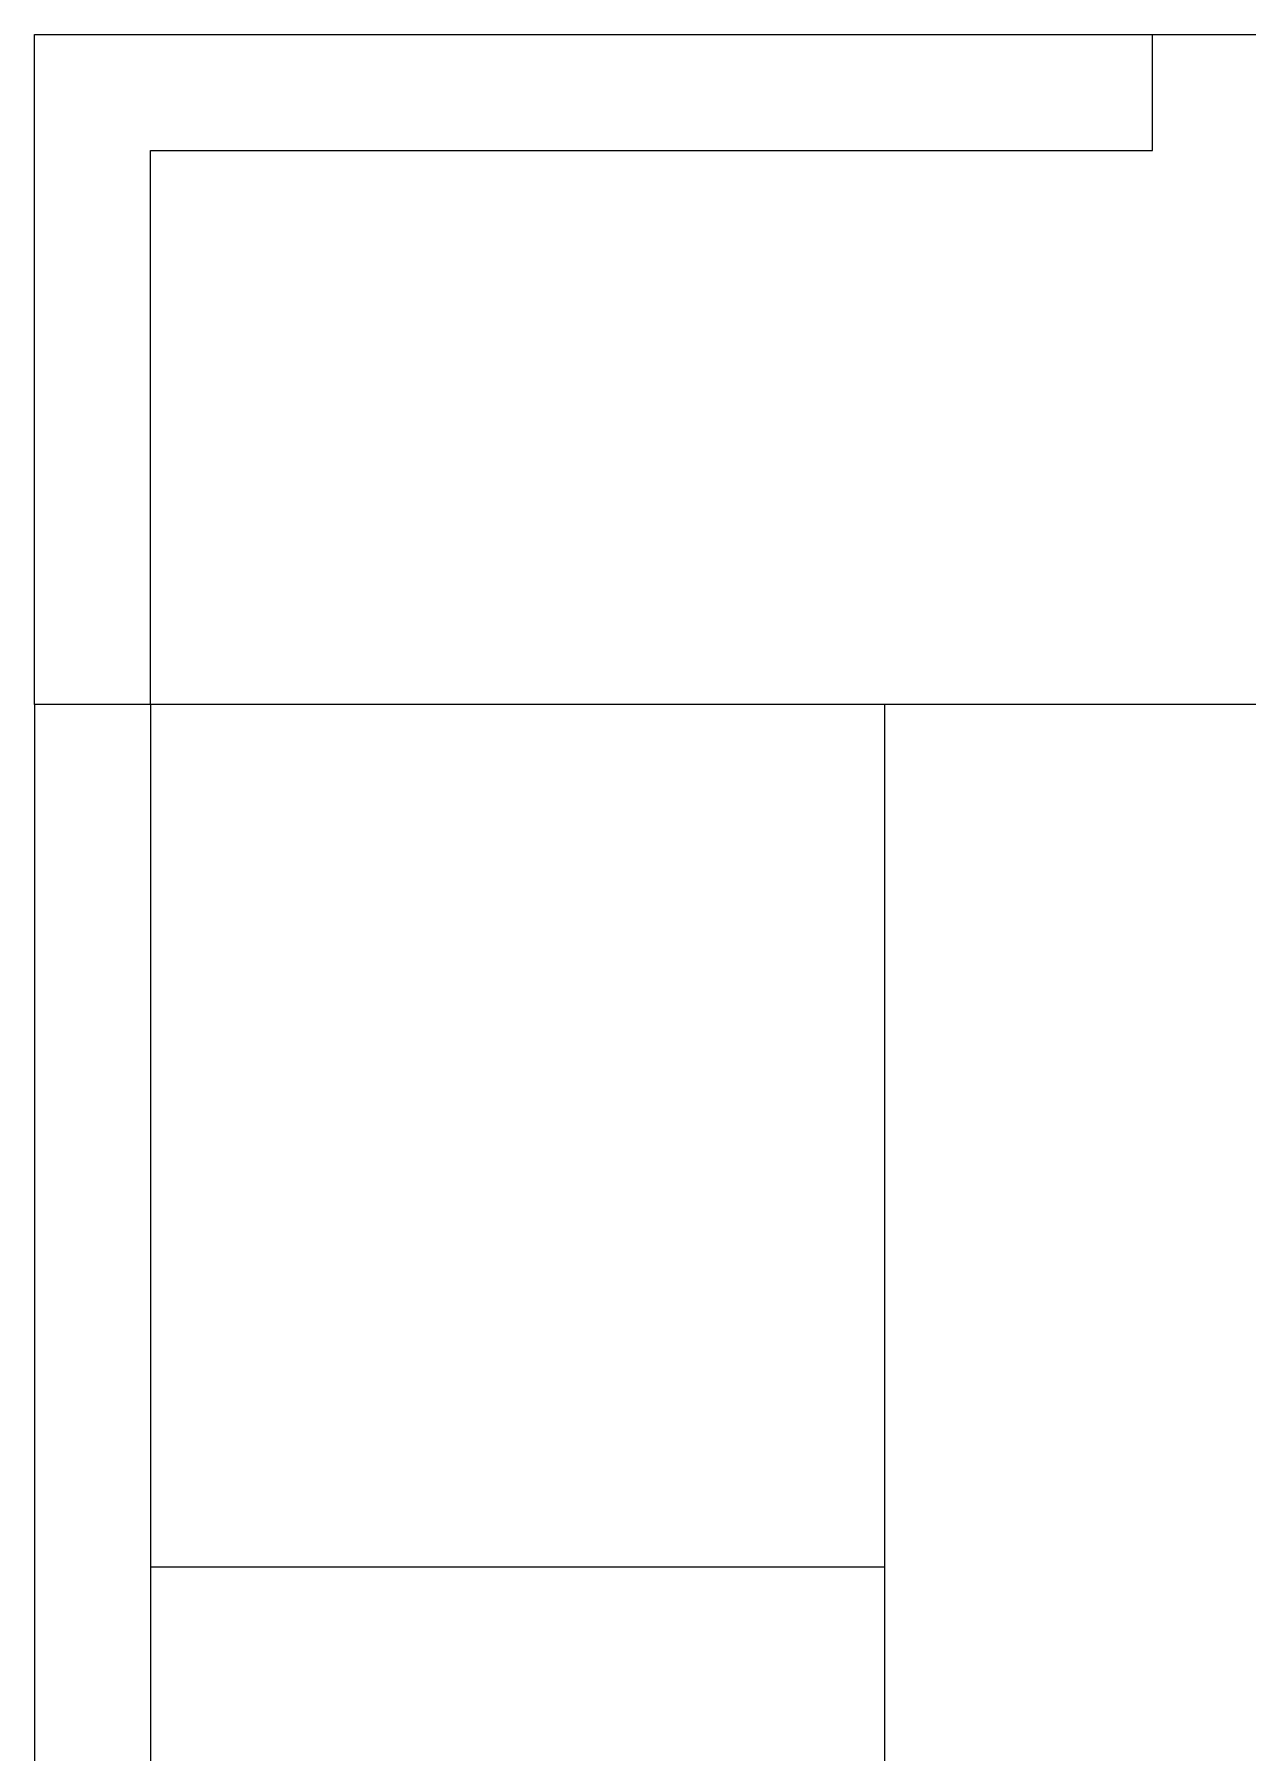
# Model space of a CAD drawing. Header units: millimetres. Extents: x 53645 to 137188, y 78097 to 135533.
# Drawn here: x 115260 to 116672, y 124496 to 126496 of the extents above; entities that cross this region are included whole.
import ezdxf

# ---------------------------------------------------------------- set-up
doc = ezdxf.new("R2010")
doc.units = ezdxf.units.MM
doc.layers.add('furniture', color=36, linetype='Continuous', lineweight=0)

msp = doc.modelspace()

# ---------------------------------------------------------------- linework, layer by layer
at = {"layer": 'furniture'}
for p, q in [((116561.6, 126360.7), (116561.6, 126495.7)), ((115395.3, 125715.7), (115395.3, 126360.7)), ((115395.3, 126360.7), (116561.6, 126360.7)), ((115260.3, 125715.7), (115260.3, 123593.7)), ((115395.3, 125715.7), (115395.3, 123728.7)), ((116250.3, 123593.7), (116250.3, 125715.7)), ((115395.3, 124712.2), (116250.3, 124712.2))]:
    msp.add_line(p, q, dxfattribs=at)
msp.add_lwpolyline([(115260.3, 125715.7), (115260.3, 126495.7), (116760.3, 126495.7), (116760.3, 125715.7)], close=True, dxfattribs=at)

doc.saveas('drawing.dxf')
